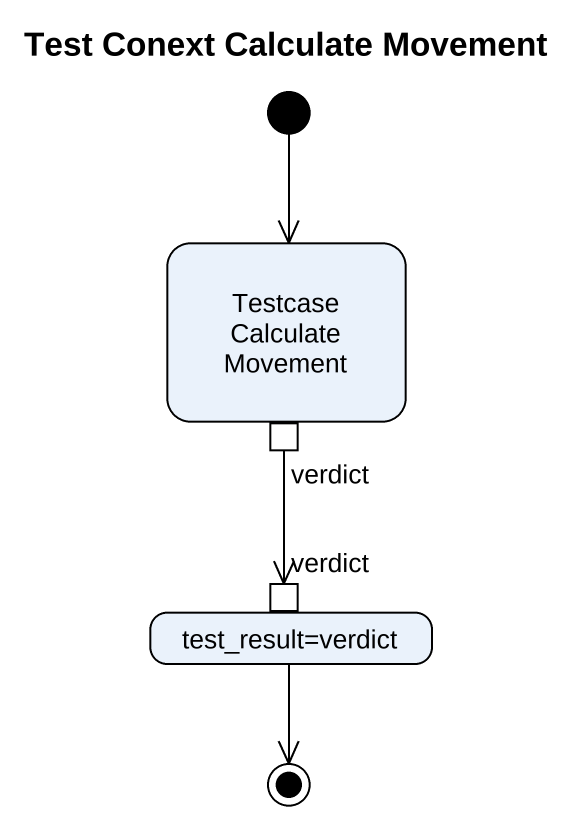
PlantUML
@startuml
title Test Conext Calculate Movement
hide empty description
state "Testcase Calculate Movement" as Testcase_Calculate_Movement {
  state verdict <<outputPin>>
}
state "test_result=verdict" as test_result_verdict {
  state "verdict" as verdict_2 <<inputPin>>
}
[*] --> Testcase_Calculate_Movement
verdict --> verdict_2
test_result_verdict --> [*]
@enduml
